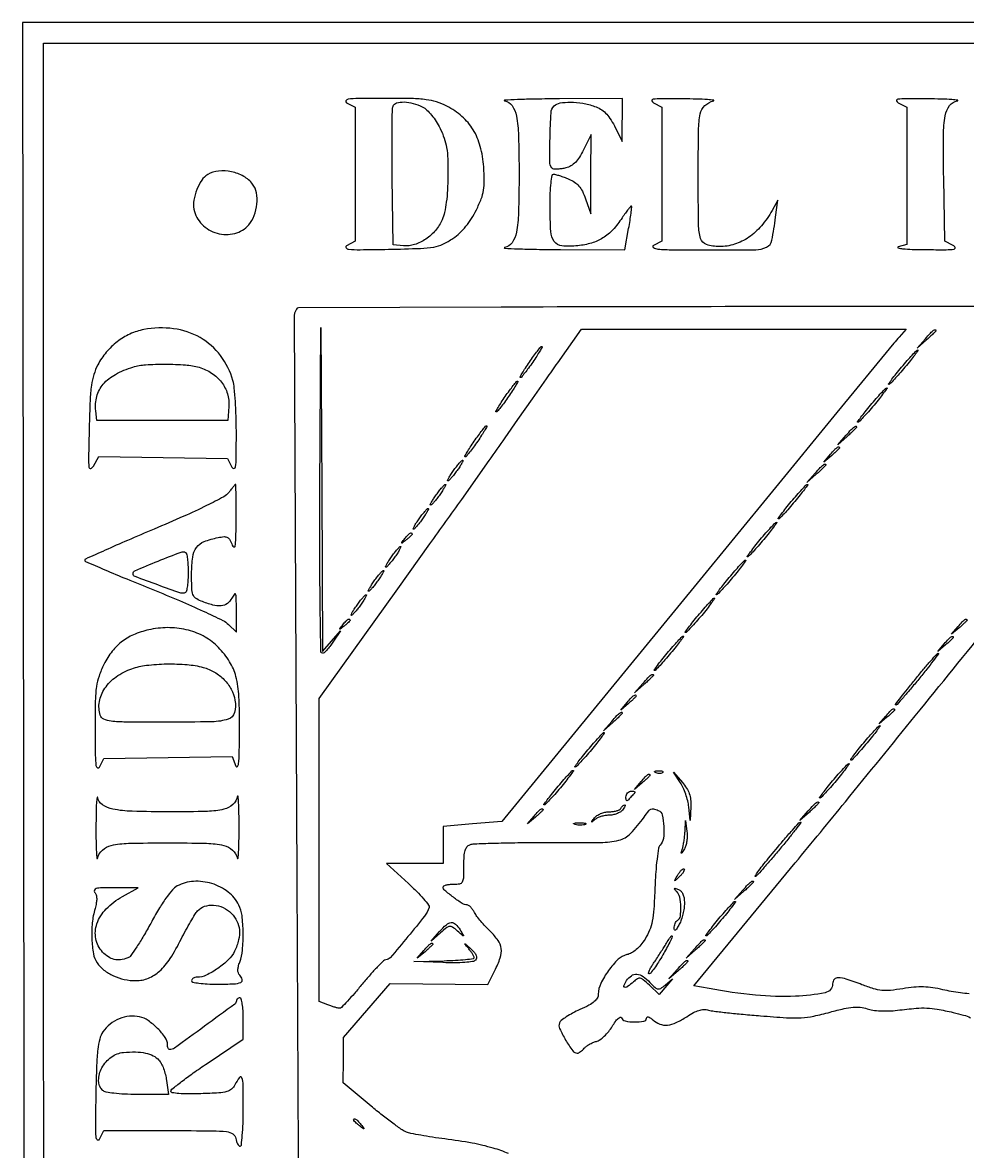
# Model space of a CAD drawing. Extents: x 0 to 312, y -4 to 107.
# Drawn here: x 89.61 to 99.13, y 26.82 to 38.19 of the extents above; entities that cross this region are included whole.
import ezdxf

# ---------------------------------------------------------------- set-up
doc = ezdxf.new("R2010")
doc.units = 0
doc.layers.add('BG_SILKSCREEN_TOP', color=85, linetype='CONTINUOUS')

msp = doc.modelspace()

# ---------------------------------------------------------------- linework, layer by layer
at = {"layer": 'BG_SILKSCREEN_TOP'}
for points in [[(107.614, 18.937, 0.04506), (108.307, 20.053, 0.046039), (108.776, 21.253, 0.044824), (109.024, 22.53, 0.023972), (109.042, 22.858), (109.052, 24.698, 0.000842), (109.059, 27.114), (109.061, 30.542), (109.061, 38.194), (89.615, 38.194), (89.625, 30.252)], [(91.08, 19.309, -0.094092), (90.013, 21.602, -0.038102), (89.897, 22.27, -0.018498), (89.847, 23.135, -0.005131), (89.828, 24.744), (89.825, 30.321), (89.825, 37.986), (108.853, 37.986), (108.852, 30.425)], [(92.88, 37.386), (92.967, 37.342), (92.967, 35.992), (92.88, 35.946, 0.435248), (92.875, 35.926, 0.23745), (92.899, 35.911, 0.023789), (93.015, 35.906, 0.002225), (93.3, 35.91, 0.003338), (93.624, 35.919, 0.033632), (93.758, 35.932, 0.070286), (93.85, 35.961, 0.039753), (93.951, 36.02, 0.037145), (94.019, 36.075, 0.032204), (94.082, 36.142, 0.030749), (94.138, 36.22, 0.02726), (94.187, 36.308, 0.020179), (94.236, 36.419, 0.051143), (94.26, 36.505, 0.046258), (94.267, 36.598, 0.014112), (94.261, 36.74, 0.04778), (94.226, 36.947, 0.071247), (94.154, 37.115, 0.075932), (94.042, 37.248, 0.063204), (93.888, 37.352, 0.039688), (93.785, 37.395, 0.046525), (93.681, 37.417, 0.026509), (93.537, 37.428, 0.004678), (93.264, 37.43, 0.00243), (93, 37.428, 0.026151), (92.894, 37.422, 0.273733), (92.873, 37.406, 0.390472), (92.88, 37.386)], [(94.471, 37.406, -0.198123), (94.546, 37.357, -0.101576), (94.59, 37.252, -0.042074), (94.611, 37.056, -0.006606), (94.617, 36.667, -0.006606), (94.611, 36.278, -0.042074), (94.59, 36.081, -0.101576), (94.546, 35.976, -0.198123), (94.471, 35.927, 0.885215), (94.471, 35.921, 0.00473), (94.604, 35.915, 0.004712), (94.794, 35.91, 0.002308), (95.036, 35.907), (95.681, 35.903), (95.721, 36.118, 0.005328), (95.735, 36.201, 0.008369), (95.746, 36.273, 0.003334), (95.753, 36.334, 0.229178), (95.75, 36.343, 0.433703), (95.743, 36.343, 0.009595), (95.718, 36.313, 0.015557), (95.688, 36.275, 0.009107), (95.655, 36.227, -0.04103), (95.562, 36.107, -0.065579), (95.462, 36.025, -0.068226), (95.348, 35.973, -0.048606), (95.21, 35.946, -0.04426), (95.049, 35.944, -0.221686), (94.972, 35.988, -0.14018), (94.937, 36.089, -0.014985), (94.929, 36.341, -0.008417), (94.931, 36.477, -0.018991), (94.939, 36.579, -0.016285), (94.949, 36.654, -0.363906), (94.965, 36.667, -0.066714), (94.985, 36.664, -0.010686), (95.024, 36.652, -0.011655), (95.07, 36.637, -0.009988), (95.117, 36.618, -0.04771), (95.176, 36.586, -0.070036), (95.22, 36.547, -0.062008), (95.255, 36.494, -0.029295), (95.287, 36.418), (95.34, 36.267), (95.341, 36.667), (95.343, 37.066), (95.266, 36.911, -0.025596), (95.225, 36.837, -0.053751), (95.184, 36.786, -0.066963), (95.14, 36.751, -0.068655), (95.088, 36.73, -0.021624), (95.047, 36.722, -0.02581), (95.008, 36.717, -0.025937), (94.975, 36.717, -0.128724), (94.958, 36.722, -0.256654), (94.928, 36.775, -0.008077), (94.929, 37.031, -0.009556), (94.939, 37.284, -0.183819), (94.971, 37.354, -0.157535), (95.03, 37.384, -0.042393), (95.135, 37.392, -0.04033), (95.259, 37.381, -0.041174), (95.378, 37.35, -0.051931), (95.438, 37.322, -0.060195), (95.488, 37.283, -0.052058), (95.533, 37.229, -0.027186), (95.577, 37.153), (95.656, 36.996), (95.658, 37.43), (95.024, 37.426, 0.002352), (94.787, 37.423, 0.004817), (94.6, 37.418, 0.004948), (94.471, 37.412, 0.884507), (94.471, 37.406)], [(95.971, 37.386), (96.057, 37.342), (96.057, 35.992), (95.971, 35.948, 0.587207), (95.97, 35.927, 0.117477), (96.016, 35.912, 0.018206), (96.167, 35.905, 0.001998), (96.514, 35.903, 0.003011), (97.001, 35.906, 0.109165), (97.11, 35.931, 0.234704), (97.164, 36.001, 0.02003), (97.202, 36.233), (97.224, 36.406), (97.166, 36.302, -0.049381), (97.058, 36.146, -0.06649), (96.931, 36.031, -0.072891), (96.788, 35.961, -0.077696), (96.634, 35.937, -0.078377), (96.505, 35.958, -0.246808), (96.446, 36.018, -0.069576), (96.425, 36.157, -0.003046), (96.422, 36.649, -0.003403), (96.425, 37.11, -0.047544), (96.443, 37.275, -0.155371), (96.489, 37.357, -0.128085), (96.578, 37.405, 0.828184), (96.578, 37.412, 0.01701), (96.515, 37.418, 0.009809), (96.408, 37.423, 0.004333), (96.266, 37.426, 0.002731), (96.049, 37.427, 0.033593), (95.967, 37.421, 0.424434), (95.956, 37.406, 0.23721), (95.971, 37.386)], [(98.436, 37.386), (98.523, 37.342), (98.523, 35.958), (98.436, 35.934, 0.757035), (98.436, 35.924, 0.045305), (98.481, 35.916, 0.01605), (98.579, 35.909, 0.006235), (98.714, 35.907, 0.002793), (98.921, 35.906, 0.035821), (98.999, 35.912, 0.456317), (99.009, 35.927, 0.20658), (98.992, 35.948), (98.905, 35.991), (98.895, 36.625, -0.005118), (98.893, 37.06, -0.042865), (98.911, 37.256, -0.119044), (98.955, 37.357, -0.184491), (99.035, 37.406, 0.846997), (99.035, 37.412, 0.019258), (98.978, 37.418, 0.009198), (98.873, 37.423, 0.003888), (98.731, 37.425, 0.002731), (98.515, 37.426, 0.03347), (98.432, 37.421, 0.42396), (98.421, 37.406, 0.238247), (98.436, 37.386)], [(93.642, 37.345, -0.06805), (93.688, 37.313, -0.032627), (93.736, 37.261, -0.030391), (93.783, 37.197, -0.02926), (93.822, 37.128, -0.030116), (93.863, 37.028, -0.042599), (93.887, 36.934, -0.032392), (93.898, 36.82, -0.010123), (93.9, 36.649, -0.011969), (93.896, 36.506, -0.018498), (93.884, 36.384, -0.021558), (93.867, 36.282, -0.046818), (93.843, 36.207, -0.077394), (93.776, 36.101, -0.066687), (93.677, 36.013, -0.069458), (93.564, 35.958, -0.101691), (93.453, 35.945), (93.349, 35.955), (93.34, 36.631, -0.002439), (93.337, 36.893, -0.003691), (93.338, 37.121, -0.00144), (93.341, 37.317, -0.087752), (93.347, 37.351, -0.235837), (93.383, 37.384, -0.075313), (93.458, 37.394, -0.061022), (93.551, 37.38, -0.052732), (93.642, 37.345)], [(91.48, 36.662, 0.113847), (91.42, 36.606, 0.053738), (91.37, 36.511, 0.052933), (91.341, 36.406, 0.088588), (91.342, 36.313, 0.148256), (91.421, 36.162, 0.130126), (91.575, 36.071, 0.131923), (91.752, 36.069, 0.15404), (91.894, 36.157, 0.089089), (91.949, 36.25, 0.065254), (91.976, 36.366, 0.067673), (91.971, 36.48, 0.120274), (91.933, 36.565, 0.1001), (91.843, 36.644, 0.076946), (91.72, 36.691, 0.077784), (91.59, 36.698, 0.106852), (91.48, 36.662)], [(99.37, 35.333), (96.693, 35.332, 0.000607), (94.436, 35.327), (92.394, 35.319, 0.258985), (92.374, 35.308)], [(92.374, 35.308, 0.140479), (92.35, 35.222), (92.377, 29.562), (92.404, 24.027, 0.033977), (92.43, 23.676, 0.031828), (92.553, 23.081, 0.029212), (92.753, 22.489, 0.028933), (93.024, 21.919, 0.029701), (93.356, 21.389, 0.027077), (93.627, 21.05, 0.012231), (94.016, 20.634, 0.012214), (94.423, 20.239, 0.027876), (94.754, 19.966, 0.033719), (95.557, 19.456, 0.032204)], [(90.837, 35.101, 0.059879), (90.697, 35.056, 0.055935), (90.568, 34.979, 0.055016), (90.458, 34.873, 0.054193), (90.373, 34.746, 0.044994), (90.333, 34.648, 0.04092), (90.309, 34.54, 0.023697), (90.295, 34.387, 0.004795), (90.286, 34.114, 0.001684), (90.28, 33.81, 0.031732), (90.284, 33.715, 0.47568), (90.302, 33.703, 0.18714), (90.329, 33.725), (90.383, 33.821), (91.032, 33.811), (91.68, 33.802), (91.724, 33.715, 0.295212), (91.745, 33.703, 0.362785), (91.761, 33.718, 0.030509), (91.767, 33.809, 0.002609), (91.769, 34.045, 0.00761), (91.766, 34.214, 0.0085), (91.759, 34.376, 0.007937), (91.748, 34.514, 0.04391), (91.734, 34.587, 0.094242), (91.61, 34.839, 0.101409), (91.404, 35.02, 0.0975), (91.137, 35.11, 0.080585), (90.837, 35.101)], [(98.447, 35.026, 0.010835), (98.394, 34.963), (97.82, 34.265), (97.17, 33.473), (96.411, 32.547), (94.445, 30.145), (94.149, 30.121), (93.853, 30.096), (93.853, 29.722), (93.566, 29.722), (93.28, 29.721), (93.502, 29.52, -0.012707), (93.586, 29.441, -0.019188), (93.655, 29.366, -0.014465), (93.706, 29.303, -0.248239), (93.71, 29.278, -0.086288), (93.665, 29.193, -0.006296), (93.498, 28.986, -0.003495), (93.319, 28.773, -0.208041), (93.275, 28.752, 0.182258), (93.252, 28.742, 0.00816), (93.189, 28.679, 0.01282), (93.116, 28.6, 0.008731), (93.037, 28.507, -0.006567), (92.958, 28.414, -0.010027), (92.888, 28.335, -0.005), (92.827, 28.271, -0.202376), (92.809, 28.264, -0.059901), (92.793, 28.266, -0.010267), (92.763, 28.274, -0.011061), (92.728, 28.285, -0.009674), (92.692, 28.298), (92.603, 28.332), (92.603, 31.383), (93.394, 32.488), (93.719, 32.942, 0.000445), (94.039, 33.391), (94.315, 33.781, 0.001907), (94.477, 34.01), (94.605, 34.195), (94.752, 34.404), (94.894, 34.606, -0.000524), (95.006, 34.766), (95.245, 35.104), (98.517, 35.104), (98.447, 35.026)], [(92.727, 31.962), (92.817, 32.066), (92.742, 31.953, -0.018538), (92.711, 31.91, -0.025064), (92.68, 31.873, -0.023684), (92.652, 31.846, -0.181222), (92.635, 31.84, -0.409294), (92.62, 31.854, -0.000545), (92.614, 32.287, -0.003382), (92.61, 32.805, -0.001549), (92.611, 33.481), (92.619, 35.121), (92.629, 33.489), (92.638, 31.858), (92.727, 31.962)], [(98.818, 35.093, -0.194104), (98.815, 35.086, -0.004634), (98.79, 35.06, -0.009491), (98.759, 35.03, -0.006222), (98.722, 34.997), (98.627, 34.913), (98.711, 35.009, -0.007047), (98.763, 35.066, -0.038158), (98.794, 35.094, -0.157803), (98.81, 35.1, -0.426412), (98.818, 35.093)], [(94.755, 34.774, -0.007047), (94.713, 34.714, -0.010848), (94.674, 34.664, -0.005493), (94.641, 34.623, -0.222203), (94.631, 34.618, -0.566839), (94.627, 34.623, -0.007841), (94.65, 34.664, -0.012759), (94.681, 34.714, -0.007086), (94.721, 34.774, -0.007047), (94.763, 34.834, -0.010848), (94.802, 34.885, -0.005493), (94.835, 34.926, -0.222203), (94.846, 34.93, -0.566839), (94.849, 34.925, -0.007841), (94.826, 34.885, -0.012759), (94.795, 34.834, -0.007086), (94.755, 34.774)], [(98.505, 34.722, -0.005493), (98.448, 34.656, -0.0085), (98.398, 34.6, -0.003674), (98.353, 34.553, -0.203511), (98.343, 34.549, -0.608159), (98.34, 34.554, -0.005127), (98.373, 34.6, -0.009918), (98.416, 34.656, -0.00552), (98.471, 34.722, -0.005493), (98.528, 34.789, -0.0085), (98.578, 34.845, -0.003674), (98.623, 34.891, -0.203511), (98.633, 34.896, -0.608159), (98.636, 34.891, -0.005127), (98.603, 34.845, -0.009918), (98.56, 34.789, -0.00552), (98.505, 34.722)], [(91.394, 34.721, -0.077894), (91.52, 34.663, -0.08515), (91.619, 34.571, -0.088416), (91.679, 34.455, -0.092618), (91.693, 34.327), (91.682, 34.184), (90.363, 34.184), (90.352, 34.283, -0.095884), (90.363, 34.428, -0.109646), (90.428, 34.551, -0.092204), (90.55, 34.65, -0.050645), (90.727, 34.724, -0.058741), (90.854, 34.747, -0.01646), (91.054, 34.753, -0.016879), (91.257, 34.745, -0.049586), (91.394, 34.721)], [(94.512, 34.427, -0.007047), (94.47, 34.367, -0.010848), (94.431, 34.317, -0.005493), (94.398, 34.276, -0.222203), (94.387, 34.271, -0.566839), (94.384, 34.276, -0.007841), (94.407, 34.317, -0.012759), (94.438, 34.367, -0.007086), (94.478, 34.427, -0.007047), (94.52, 34.487, -0.010848), (94.559, 34.537, -0.005493), (94.592, 34.578, -0.222203), (94.602, 34.583, -0.566839), (94.606, 34.578, -0.007841), (94.583, 34.537, -0.012759), (94.552, 34.487, -0.007086), (94.512, 34.427)], [(98.193, 34.34, -0.005493), (98.136, 34.274, -0.0085), (98.085, 34.218, -0.003674), (98.041, 34.171, -0.203511), (98.03, 34.167, -0.608159), (98.028, 34.172, -0.005127), (98.061, 34.218, -0.009918), (98.104, 34.274, -0.00552), (98.158, 34.34, -0.005493), (98.215, 34.407, -0.0085), (98.266, 34.463, -0.003674), (98.31, 34.509, -0.203511), (98.321, 34.514, -0.608159), (98.324, 34.509, -0.005127), (98.29, 34.463, -0.009918), (98.247, 34.407, -0.00552), (98.193, 34.34)], [(94.2, 33.976, -0.007047), (94.157, 33.916, -0.010848), (94.119, 33.865, -0.005493), (94.085, 33.824, -0.222203), (94.075, 33.819, -0.566839), (94.072, 33.825, -0.007841), (94.094, 33.865, -0.012759), (94.125, 33.916, -0.007086), (94.165, 33.976, -0.007047), (94.208, 34.035, -0.010848), (94.246, 34.086, -0.005493), (94.28, 34.127, -0.222203), (94.29, 34.132, -0.566839), (94.293, 34.126, -0.007841), (94.271, 34.086, -0.012759), (94.24, 34.036, -0.007086), (94.2, 33.976)], [(98.019, 34.121, -0.194104), (98.016, 34.114, -0.004634), (97.991, 34.088, -0.009491), (97.96, 34.058, -0.006222), (97.924, 34.025), (97.828, 33.941), (97.912, 34.036, -0.007047), (97.964, 34.094, -0.038158), (97.995, 34.122, -0.157803), (98.011, 34.128, -0.426412), (98.019, 34.121)], [(97.846, 33.912, -0.191117), (97.843, 33.904, -0.007509), (97.823, 33.884, -0.012379), (97.797, 33.86, -0.008334), (97.768, 33.833), (97.689, 33.767), (97.756, 33.845, -0.010403), (97.797, 33.892, -0.048383), (97.824, 33.916, -0.197339), (97.838, 33.92, -0.372046), (97.846, 33.912)], [(93.992, 33.68, -0.010315), (93.962, 33.641, -0.015225), (93.934, 33.607, -0.010394), (93.91, 33.581, -0.204866), (93.9, 33.576, -0.545563), (93.897, 33.581, -0.018097), (93.909, 33.607, -0.019467), (93.93, 33.64, -0.010403), (93.957, 33.68, -0.010315), (93.986, 33.72, -0.015225), (94.014, 33.754, -0.010394), (94.038, 33.78, -0.204866), (94.048, 33.785, -0.545563), (94.052, 33.78, -0.018097), (94.039, 33.754, -0.019467), (94.019, 33.72, -0.010403), (93.992, 33.68)], [(97.707, 33.739, -0.194104), (97.704, 33.732, -0.004634), (97.679, 33.706, -0.009491), (97.648, 33.676, -0.006222), (97.611, 33.643), (97.516, 33.559), (97.6, 33.654, -0.007047), (97.652, 33.712, -0.038158), (97.683, 33.74, -0.157803), (97.699, 33.746, -0.426412), (97.707, 33.739)], [(91.695, 33.462, -0.111686), (91.642, 33.417, -0.008081), (91.469, 33.328, -0.009783), (91.238, 33.22, -0.004756), (90.94, 33.091, 0.002317), (90.672, 32.977, 0.0038), (90.447, 32.878, 0.000633), (90.249, 32.789, 0.294444), (90.242, 32.777, 0.29874), (90.249, 32.766, 0.000668), (90.443, 32.682, 0.003927), (90.664, 32.589, 0.002391), (90.927, 32.482, -0.005358), (91.196, 32.371, -0.007344), (91.435, 32.265, -0.004992), (91.632, 32.171, -0.082259), (91.691, 32.129), (91.769, 32.052), (91.769, 32.267, 0.003076), (91.768, 32.401, 0.081582), (91.761, 32.436, 0.605818), (91.749, 32.437, 0.036022), (91.723, 32.396, -0.113719), (91.678, 32.342, -0.136383), (91.616, 32.319, -0.090475), (91.532, 32.326, -0.030164), (91.413, 32.366, -0.061303), (91.358, 32.396, -0.153486), (91.331, 32.432, -0.075502), (91.32, 32.494, -0.007719), (91.318, 32.642, -0.032007), (91.329, 32.81, -0.126759), (91.367, 32.906, -0.142107), (91.444, 32.965, -0.044133), (91.585, 33.006, -0.030382), (91.646, 33.015, -0.144276), (91.68, 33.007, -0.149054), (91.704, 32.983, -0.033138), (91.728, 32.929, 0.207768), (91.744, 32.912, 0.490203), (91.757, 32.919, 0.032413), (91.764, 32.997, 0.003137), (91.767, 33.186, 0.002282), (91.767, 33.322, 0.003827), (91.766, 33.437, 0.000593), (91.764, 33.537, 0.445589), (91.761, 33.54, 0.184058), (91.755, 33.538, 0.004647), (91.738, 33.517, 0.009347), (91.717, 33.492, 0.006165), (91.695, 33.462)], [(93.818, 33.437, -0.010315), (93.788, 33.397, -0.015225), (93.76, 33.364, -0.010394), (93.736, 33.337, -0.204866), (93.726, 33.333, -0.545563), (93.723, 33.338, -0.018097), (93.736, 33.364, -0.019467), (93.756, 33.397, -0.010403), (93.783, 33.437, -0.010315), (93.813, 33.477, -0.015225), (93.841, 33.511, -0.010394), (93.865, 33.537, -0.204866), (93.875, 33.542, -0.545563), (93.878, 33.537, -0.018097), (93.865, 33.511, -0.019467), (93.845, 33.477, -0.010403), (93.818, 33.437)], [(97.394, 33.368, -0.005493), (97.337, 33.301, -0.0085), (97.287, 33.245, -0.003674), (97.242, 33.199, -0.203511), (97.232, 33.194, -0.608159), (97.229, 33.199, -0.005127), (97.262, 33.245, -0.009918), (97.305, 33.301, -0.00552), (97.36, 33.368, -0.005493), (97.417, 33.434, -0.0085), (97.467, 33.491, -0.003674), (97.511, 33.537, -0.203511), (97.522, 33.542, -0.608159), (97.525, 33.536, -0.005127), (97.492, 33.491, -0.009918), (97.449, 33.435, -0.00552), (97.394, 33.368)], [(93.644, 33.194, -0.010315), (93.615, 33.154, -0.015225), (93.587, 33.121, -0.010394), (93.563, 33.094, -0.204866), (93.553, 33.09, -0.545563), (93.55, 33.095, -0.018097), (93.562, 33.121, -0.019467), (93.582, 33.154, -0.010403), (93.61, 33.194, -0.010315), (93.639, 33.234, -0.015225), (93.667, 33.268, -0.010394), (93.691, 33.294, -0.204866), (93.701, 33.299, -0.545563), (93.704, 33.293, -0.018097), (93.692, 33.268, -0.019467), (93.672, 33.234, -0.010403), (93.644, 33.194)], [(97.082, 32.986, -0.005493), (97.025, 32.919, -0.0085), (96.974, 32.863, -0.003674), (96.93, 32.817, -0.203511), (96.919, 32.812, -0.608159), (96.916, 32.818, -0.005127), (96.95, 32.863, -0.009918), (96.993, 32.919, -0.00552), (97.047, 32.986, -0.005493), (97.104, 33.053, -0.0085), (97.155, 33.109, -0.003674), (97.199, 33.155, -0.203511), (97.21, 33.16, -0.608159), (97.212, 33.154, -0.005127), (97.179, 33.109, -0.009918), (97.136, 33.053, -0.00552), (97.082, 32.986)], [(93.54, 33.042, -0.184603), (93.537, 33.035, -0.013802), (93.522, 33.019, -0.017647), (93.503, 33.001, -0.012436), (93.479, 32.982, -0.001575), (93.44, 32.951, -0.377589), (93.436, 32.951, -0.377589), (93.436, 32.955, -0.001575), (93.466, 32.995, -0.017686), (93.497, 33.031, -0.065618), (93.52, 33.051, -0.241986), (93.533, 33.052, -0.307697), (93.54, 33.042)], [(93.367, 32.812, -0.010315), (93.337, 32.772, -0.015225), (93.309, 32.739, -0.010394), (93.285, 32.712, -0.204866), (93.275, 32.708, -0.545563), (93.272, 32.713, -0.018097), (93.284, 32.739, -0.019467), (93.305, 32.772, -0.010403), (93.332, 32.812, -0.010315), (93.361, 32.852, -0.015225), (93.389, 32.886, -0.010394), (93.413, 32.912, -0.204866), (93.423, 32.917, -0.545563), (93.427, 32.912, -0.018097), (93.414, 32.886, -0.019467), (93.394, 32.852, -0.010403), (93.367, 32.812)], [(91.283, 32.656, -0.014199), (91.281, 32.583, -0.02038), (91.275, 32.519, -0.016796), (91.266, 32.468, -0.205771), (91.255, 32.452, -0.224869), (91.208, 32.447, -0.004494), (90.979, 32.528, -0.003853), (90.749, 32.613, -0.30553), (90.728, 32.643, -0.307588), (90.747, 32.672, -0.003229), (90.98, 32.769, -0.003814), (91.213, 32.86, -0.222372), (91.257, 32.857, -0.222748), (91.267, 32.843, -0.014849), (91.276, 32.792, -0.019153), (91.281, 32.729, -0.013012), (91.283, 32.656)], [(96.769, 32.604, -0.005493), (96.712, 32.538, -0.0085), (96.662, 32.481, -0.003674), (96.617, 32.435, -0.203511), (96.607, 32.43, -0.608159), (96.604, 32.436, -0.005127), (96.637, 32.481, -0.009918), (96.68, 32.537, -0.00552), (96.735, 32.604, -0.005493), (96.792, 32.671, -0.0085), (96.842, 32.727, -0.003674), (96.886, 32.773, -0.203511), (96.897, 32.778, -0.608159), (96.9, 32.773, -0.005127), (96.867, 32.727, -0.009918), (96.824, 32.671, -0.00552), (96.769, 32.604)], [(93.193, 32.569, -0.010315), (93.163, 32.529, -0.015225), (93.135, 32.496, -0.010394), (93.111, 32.469, -0.204866), (93.101, 32.465, -0.545563), (93.098, 32.47, -0.018097), (93.111, 32.496, -0.019467), (93.131, 32.529, -0.010403), (93.158, 32.569, -0.010315), (93.188, 32.609, -0.015225), (93.216, 32.643, -0.010394), (93.24, 32.669, -0.204866), (93.25, 32.674, -0.545563), (93.253, 32.668, -0.018097), (93.24, 32.643, -0.019467), (93.22, 32.609, -0.010403), (93.193, 32.569)], [(93.019, 32.326, -0.010315), (92.99, 32.286, -0.015225), (92.962, 32.253, -0.010394), (92.938, 32.226, -0.204866), (92.928, 32.222, -0.545563), (92.925, 32.227, -0.018097), (92.937, 32.253, -0.019467), (92.957, 32.286, -0.010403), (92.985, 32.326, -0.010315), (93.014, 32.366, -0.015225), (93.042, 32.4, -0.010394), (93.066, 32.426, -0.204866), (93.076, 32.43, -0.545563), (93.079, 32.425, -0.018097), (93.067, 32.4, -0.019467), (93.047, 32.366, -0.010403), (93.019, 32.326)], [(96.457, 32.222, -0.005493), (96.4, 32.156, -0.0085), (96.349, 32.1, -0.003674), (96.305, 32.053, -0.203511), (96.294, 32.049, -0.608159), (96.291, 32.054, -0.005127), (96.325, 32.1, -0.009918), (96.368, 32.156, -0.00552), (96.422, 32.222, -0.005493), (96.479, 32.289, -0.0085), (96.53, 32.345, -0.003674), (96.574, 32.391, -0.203511), (96.585, 32.396, -0.608159), (96.587, 32.391, -0.005127), (96.554, 32.345, -0.009918), (96.511, 32.289, -0.00552), (96.457, 32.222)], [(99.151, 28.409, -0.010821), (99.063, 28.419, -0.010682), (98.971, 28.433, -0.014182), (98.887, 28.451, 0.021737), (98.784, 28.471, 0.030596), (98.691, 28.479, 0.029382), (98.595, 28.475, 0.017979), (98.483, 28.461, -0.016277), (98.358, 28.444, -0.049166), (98.272, 28.444, -0.049949), (98.188, 28.461, -0.017206), (98.072, 28.501, 0.010302), (97.914, 28.557, 0.072238), (97.833, 28.572, 0.221525), (97.793, 28.555, 0.185741), (97.776, 28.511, -0.359657), (97.7, 28.42, -0.037485), (97.402, 28.385, -0.033868), (96.998, 28.396, -0.021506), (96.531, 28.462), (96.379, 28.489), (97.399, 29.728, 0.001165), (97.905, 30.345, 0.000441), (98.609, 31.21, 0.000436), (99.372, 32.151, 0.000532)], [(92.915, 32.174, -0.184603), (92.912, 32.167, -0.013802), (92.897, 32.151, -0.017647), (92.878, 32.133, -0.012436), (92.854, 32.114, -0.001575), (92.815, 32.083, -0.377589), (92.811, 32.083, -0.377589), (92.811, 32.087, -0.001575), (92.841, 32.127, -0.017686), (92.872, 32.163, -0.065618), (92.895, 32.183, -0.241986), (92.908, 32.184, -0.307697), (92.915, 32.174)], [(99.13, 32.175, -0.191117), (99.128, 32.168, -0.007509), (99.107, 32.148, -0.012379), (99.082, 32.124, -0.008334), (99.052, 32.097), (98.974, 32.031), (99.04, 32.109, -0.010403), (99.082, 32.156, -0.048383), (99.109, 32.18, -0.197339), (99.123, 32.184, -0.372046), (99.13, 32.175)], [(90.908, 32.081, 0.046289), (90.75, 32.034, 0.06518), (90.623, 31.963, 0.066416), (90.519, 31.862, 0.050382), (90.435, 31.728, 0.030762), (90.385, 31.61, 0.050929), (90.359, 31.504, 0.029675), (90.348, 31.362, 0.004542), (90.346, 31.078, 0.00243), (90.348, 30.814, 0.02609), (90.354, 30.708, 0.272317), (90.37, 30.687, 0.392152), (90.391, 30.694), (90.434, 30.781), (91.081, 30.791), (91.728, 30.8), (91.763, 30.704, 0.538568), (91.779, 30.7, 0.179942), (91.792, 30.726, 0.021305), (91.798, 30.838, 0.003059), (91.801, 31.069, 0.01265), (91.795, 31.405, 0.051721), (91.765, 31.606, 0.076612), (91.701, 31.755, 0.053012), (91.588, 31.9, 0.072927), (91.453, 32.004, 0.062731), (91.286, 32.072, 0.059669), (91.1, 32.098, 0.054565), (90.908, 32.081)], [(96.144, 31.84, -0.005493), (96.087, 31.774, -0.0085), (96.037, 31.718, -0.003674), (95.992, 31.671, -0.203511), (95.982, 31.667, -0.608159), (95.979, 31.672, -0.005127), (96.012, 31.718, -0.009918), (96.055, 31.774, -0.00552), (96.11, 31.84, -0.005493), (96.167, 31.907, -0.0085), (96.217, 31.963, -0.003674), (96.261, 32.009, -0.203511), (96.272, 32.014, -0.608159), (96.275, 32.009, -0.005127), (96.242, 31.963, -0.009918), (96.199, 31.907, -0.00552), (96.144, 31.84)], [(98.992, 32.002, -0.191117), (98.989, 31.995, -0.007509), (98.969, 31.974, -0.012379), (98.943, 31.95, -0.008334), (98.913, 31.924), (98.835, 31.858), (98.901, 31.936, -0.010403), (98.943, 31.983, -0.048383), (98.97, 32.007, -0.197339), (98.984, 32.01, -0.372046), (98.992, 32.002)], [(91.435, 31.698, -0.065136), (91.55, 31.65, -0.068072), (91.646, 31.574, -0.070015), (91.717, 31.477, -0.075866), (91.755, 31.367, -0.112725), (91.75, 31.242, -0.255636), (91.687, 31.177, -0.071883), (91.526, 31.15, -0.004769), (91.056, 31.146, -0.001881), (90.655, 31.147, -0.024706), (90.507, 31.156, -0.080708), (90.433, 31.176, -0.211841), (90.398, 31.216, -0.1227), (90.389, 31.353, -0.104024), (90.444, 31.487, -0.090233), (90.557, 31.603, -0.068283), (90.716, 31.685, -0.057611), (90.862, 31.719, -0.023593), (91.067, 31.733, -0.023728), (91.274, 31.726, -0.048515), (91.435, 31.698)], [(98.644, 31.58, -0.003739), (98.561, 31.48, -0.005934), (98.489, 31.396, -0.001806), (98.425, 31.324, -0.213081), (98.414, 31.319, -0.615048), (98.411, 31.325, -0.002238), (98.464, 31.396, -0.006576), (98.529, 31.48, -0.003752), (98.61, 31.58, -0.003739), (98.692, 31.68, -0.005934), (98.765, 31.764, -0.001806), (98.829, 31.835, -0.213081), (98.84, 31.84, -0.615048), (98.842, 31.835, -0.002238), (98.789, 31.764, -0.006576), (98.725, 31.68, -0.003752), (98.644, 31.58)], [(95.971, 31.621, -0.194104), (95.968, 31.614, -0.004634), (95.943, 31.588, -0.009491), (95.912, 31.558, -0.006222), (95.875, 31.525), (95.78, 31.441), (95.864, 31.536, -0.007047), (95.916, 31.594, -0.038158), (95.947, 31.622, -0.157803), (95.963, 31.628, -0.426412), (95.971, 31.621)], [(95.797, 31.412, -0.191117), (95.794, 31.404, -0.007509), (95.774, 31.384, -0.012379), (95.749, 31.36, -0.008334), (95.719, 31.333), (95.641, 31.267), (95.707, 31.345, -0.010403), (95.748, 31.392, -0.048383), (95.775, 31.416, -0.197339), (95.79, 31.42, -0.372046), (95.797, 31.412)], [(98.401, 31.273, -0.191117), (98.398, 31.265, -0.007509), (98.378, 31.245, -0.012379), (98.353, 31.221, -0.008334), (98.323, 31.195), (98.245, 31.128), (98.311, 31.206, -0.010403), (98.353, 31.253, -0.048383), (98.379, 31.278, -0.197339), (98.394, 31.281, -0.372046), (98.401, 31.273)], [(95.658, 31.239, -0.194104), (95.655, 31.232, -0.004634), (95.63, 31.206, -0.009491), (95.599, 31.176, -0.006222), (95.563, 31.143), (95.467, 31.059), (95.551, 31.154, -0.007047), (95.603, 31.212, -0.038158), (95.634, 31.24, -0.157803), (95.65, 31.246, -0.426412), (95.658, 31.239)], [(98.123, 30.937, -0.005493), (98.066, 30.871, -0.0085), (98.016, 30.815, -0.003674), (97.972, 30.768, -0.203511), (97.961, 30.764, -0.608159), (97.958, 30.769, -0.005127), (97.991, 30.815, -0.009918), (98.034, 30.871, -0.00552), (98.089, 30.937, -0.005493), (98.146, 31.004, -0.0085), (98.196, 31.06, -0.003674), (98.241, 31.106, -0.203511), (98.251, 31.111, -0.608159), (98.254, 31.106, -0.005127), (98.221, 31.06, -0.009918), (98.178, 31.004, -0.00552), (98.123, 30.937)], [(95.346, 30.868, -0.005493), (95.289, 30.801, -0.0085), (95.238, 30.745, -0.003674), (95.194, 30.699, -0.203511), (95.183, 30.694, -0.608159), (95.18, 30.699, -0.005127), (95.213, 30.745, -0.009918), (95.256, 30.801, -0.00552), (95.311, 30.868, -0.005493), (95.368, 30.934, -0.0085), (95.419, 30.991, -0.003674), (95.463, 31.037, -0.203511), (95.474, 31.042, -0.608159), (95.476, 31.036, -0.005127), (95.443, 30.991, -0.009918), (95.4, 30.935, -0.00552), (95.346, 30.868)], [(97.811, 30.555, -0.005493), (97.754, 30.489, -0.0085), (97.703, 30.433, -0.003674), (97.659, 30.386, -0.203511), (97.648, 30.382, -0.608159), (97.646, 30.387, -0.005127), (97.679, 30.433, -0.009918), (97.722, 30.489, -0.00552), (97.776, 30.555, -0.005493), (97.833, 30.622, -0.0085), (97.884, 30.678, -0.003674), (97.928, 30.724, -0.203511), (97.939, 30.729, -0.608159), (97.942, 30.724, -0.005127), (97.909, 30.678, -0.009918), (97.865, 30.622, -0.00552), (97.811, 30.555)], [(95.033, 30.486, -0.005493), (94.976, 30.419, -0.0085), (94.925, 30.363, -0.003674), (94.881, 30.317, -0.203511), (94.87, 30.312, -0.608159), (94.868, 30.318, -0.005127), (94.901, 30.363, -0.009918), (94.944, 30.419, -0.00552), (94.998, 30.486, -0.005493), (95.055, 30.553, -0.0085), (95.106, 30.609, -0.003674), (95.15, 30.655, -0.203511), (95.161, 30.66, -0.608159), (95.164, 30.654, -0.005127), (95.131, 30.609, -0.009918), (95.088, 30.553, -0.00552), (95.033, 30.486)], [(95.936, 30.613, -0.191117), (95.933, 30.606, -0.007509), (95.913, 30.585, -0.012379), (95.888, 30.561, -0.008334), (95.858, 30.535), (95.78, 30.469), (95.846, 30.547, -0.010403), (95.887, 30.594, -0.048383), (95.914, 30.618, -0.197339), (95.929, 30.621, -0.372046), (95.936, 30.613)], [(96.065, 30.639, -0.126454), (96.054, 30.632, -0.060344), (96.037, 30.629, -0.054149), (96.018, 30.63, -0.051402), (95.999, 30.636, -0.054075), (95.984, 30.644, -0.470618), (95.984, 30.65, -0.168742), (95.994, 30.655, -0.018895), (96.02, 30.657, -0.028487), (96.044, 30.656, -0.077126), (96.061, 30.653, -0.208169), (96.067, 30.646, -0.29694), (96.065, 30.639)], [(96.347, 30.295), (96.341, 30.156), (96.327, 30.293, 0.034868), (96.316, 30.353, 0.022689), (96.296, 30.421, 0.02282), (96.271, 30.486, 0.039753), (96.243, 30.536), (96.173, 30.642), (96.263, 30.538, -0.035825), (96.305, 30.481, -0.058675), (96.332, 30.426, -0.058338), (96.345, 30.367, -0.034969), (96.347, 30.295)], [(90.354, 30.087, 0.003949), (90.355, 29.945, 0.008949), (90.359, 29.837, 0.015539), (90.364, 29.775, 0.842138), (90.37, 29.774, -0.14938), (90.419, 29.858, -0.133149), (90.509, 29.905, -0.049022), (90.681, 29.926, -0.005555), (91.075, 29.93, -0.005555), (91.469, 29.926, -0.049022), (91.641, 29.905, -0.133149), (91.731, 29.858, -0.14938), (91.78, 29.774, 0.84099), (91.786, 29.775, 0.015653), (91.791, 29.837, 0.009019), (91.795, 29.945, 0.003979), (91.796, 30.087, 0.003979), (91.795, 30.229, 0.009019), (91.791, 30.336, 0.015653), (91.786, 30.399, 0.84099), (91.78, 30.399, -0.146013), (91.732, 30.316, -0.134086), (91.644, 30.269, -0.05089), (91.478, 30.247, -0.006065), (91.105, 30.243, -0.006676), (90.719, 30.248, -0.042284), (90.524, 30.27, -0.101788), (90.419, 30.314, -0.197611), (90.37, 30.389, 0.85136), (90.365, 30.388, 0.019664), (90.359, 30.333, 0.009006), (90.356, 30.228, 0.003766), (90.354, 30.087)], [(95.777, 30.425, 0.019541), (95.763, 30.413, 0.011061), (95.747, 30.397, 0.011027), (95.732, 30.38, 0.017791), (95.72, 30.364, -0.111068), (95.71, 30.356, -0.327208), (95.701, 30.357, -0.159856), (95.695, 30.369, -0.037586), (95.693, 30.391, -0.092983), (95.698, 30.414, -0.098892), (95.71, 30.434, -0.101387), (95.729, 30.447, -0.102921), (95.751, 30.451, -0.043316), (95.771, 30.45, -0.152298), (95.782, 30.444, -0.297448), (95.784, 30.435, -0.129576), (95.777, 30.425)], [(89.625, 30.252), (89.636, 22.309), (89.73, 21.886, 0.008906), (89.822, 21.506, 0.01289), (89.918, 21.175, 0.013387), (90.027, 20.858, 0.010843), (90.161, 20.525, 0.050277), (90.858, 19.261, 0.044907)], [(94.511, 26.8, 0.032226), (94.356, 26.855, 0.025749), (94.144, 26.905, 0.012523), (93.87, 26.947, -0.005419), (93.745, 26.965, -0.006445), (93.627, 26.984, -0.005646), (93.528, 27.003, -0.040881), (93.482, 27.016, -0.061465), (93.438, 27.039, -0.006907), (93.346, 27.105, -0.008299), (93.239, 27.187, -0.006645), (93.126, 27.278), (92.846, 27.512), (92.848, 27.74), (92.849, 27.969), (93.083, 28.241), (93.317, 28.514), (94.301, 28.504), (94.372, 28.643, 0.035629), (94.427, 28.772, 0.111231), (94.437, 28.865, 0.124583), (94.405, 28.947, 0.050299), (94.327, 29.039, -0.015321), (94.279, 29.087, -0.01344), (94.232, 29.14, -0.013632), (94.193, 29.19, -0.038866), (94.169, 29.227, 0.032409), (94.151, 29.257, 0.039347), (94.13, 29.283, 0.043438), (94.109, 29.3, 0.157427), (94.093, 29.305, -0.144147), (94.045, 29.319, -0.017599), (93.955, 29.382, -0.014849), (93.869, 29.451, -0.220569), (93.853, 29.486, -0.285249), (93.859, 29.496, -0.04879), (93.883, 29.506, -0.040527), (93.917, 29.512, -0.025579), (93.957, 29.514, 0.040833), (94.02, 29.519, 0.228851), (94.047, 29.538, 0.119145), (94.059, 29.579, 0.008325), (94.061, 29.701, -0.014212), (94.064, 29.796, -0.056066), (94.074, 29.854, -0.099875), (94.092, 29.89, -0.131945), (94.122, 29.912, -0.081872), (94.167, 29.921, -0.002587), (94.353, 29.927, -0.004966), (94.574, 29.932, -0.003416), (94.825, 29.933, 0.002889), (95.437, 29.934, 0.0579), (95.622, 29.957, 0.140906), (95.74, 30.024, 0.039334), (95.877, 30.189, -0.008884), (95.923, 30.253, -0.120827), (95.946, 30.271, -0.178748), (95.97, 30.273, -0.024706), (96.02, 30.257)], [(94.86, 30.266, -0.191117), (94.857, 30.259, -0.007509), (94.837, 30.238, -0.012379), (94.811, 30.214, -0.008334), (94.781, 30.188), (94.703, 30.121), (94.769, 30.2, -0.010403), (94.811, 30.246, -0.048383), (94.838, 30.271, -0.197339), (94.852, 30.274, -0.372046), (94.86, 30.266)], [(96.02, 30.257, -0.250009), (96.059, 30.211, -0.043652), (96.075, 30.095, -0.044754), (96.071, 29.974, -0.165603), (96.037, 29.907, 0.159011), (96.022, 29.877, 0.008312), (96.007, 29.767, 0.012458), (95.994, 29.634, 0.008679), (95.986, 29.483, -0.006528), (95.975, 29.264, -0.031562), (95.959, 29.14, -0.051393), (95.932, 29.05, -0.042162), (95.886, 28.961, -0.031418), (95.843, 28.902, -0.043241), (95.797, 28.855, -0.049376), (95.75, 28.822, -0.07405), (95.703, 28.804, 0.139865), (95.616, 28.757, 0.042953), (95.518, 28.644, 0.043368), (95.44, 28.513, 0.113909), (95.415, 28.407, -0.125638), (95.405, 28.367, -0.09245), (95.375, 28.331, -0.055489), (95.321, 28.294, -0.015997), (95.229, 28.25, 0.018018), (95.157, 28.215, 0.022536), (95.093, 28.177, 0.021541), (95.042, 28.141, 0.135739), (95.024, 28.116, 0.203739), (95.026, 28.059, 0.0244), (95.086, 27.944, 0.023365), (95.158, 27.836, 0.240014), (95.204, 27.812, 0.116115), (95.218, 27.816, 0.036965), (95.236, 27.827, 0.034628), (95.256, 27.842, 0.03237), (95.273, 27.861, -0.060655), (95.295, 27.881, -0.030129), (95.326, 27.901, -0.029378), (95.361, 27.919, -0.037992), (95.396, 27.93, 0.0926), (95.432, 27.947, 0.035467), (95.476, 27.983, 0.033619), (95.52, 28.03, 0.035157), (95.555, 28.081, -0.021497), (95.587, 28.129, -0.048838), (95.615, 28.161, -0.101378), (95.636, 28.174, -0.416526), (95.649, 28.168, 0.264347), (95.686, 28.136, 0.046315), (95.782, 28.126, 0.048563), (95.875, 28.133, 0.362128), (95.901, 28.165, -0.235796), (95.907, 28.176, -0.231884), (95.919, 28.178, -0.089582), (95.939, 28.169, -0.027832), (95.965, 28.148, 0.094871), (96.035, 28.105, 0.112893), (96.112, 28.094, 0.087687), (96.201, 28.119, 0.038499), (96.307, 28.179, -0.024077), (96.374, 28.22, -0.051428), (96.429, 28.243, -0.065416), (96.478, 28.251, -0.072905), (96.526, 28.246, 0.033505), (96.582, 28.235, 0.00336), (96.716, 28.219, 0.004206), (96.876, 28.203, 0.003334), (97.05, 28.188, 0.005725), (97.311, 28.169, 0.027592), (97.46, 28.169, 0.037241), (97.586, 28.185, 0.016508), (97.75, 28.225, -0.009853), (97.891, 28.26, -0.034161), (97.983, 28.275, -0.051209), (98.055, 28.274, -0.05569), (98.123, 28.259, 0.049197), (98.18, 28.245, 0.022728), (98.256, 28.238, 0.021253), (98.342, 28.237, 0.020074), (98.429, 28.244, -0.006824), (98.618, 28.264, -0.032544), (98.726, 28.266, -0.035799), (98.829, 28.255, -0.009399), (98.992, 28.222, -0.014064), (99.095, 28.195, -0.038032), (99.166, 28.169, -0.056465)], [(95.658, 30.26, -0.084649), (95.635, 30.24, -0.043783), (95.6, 30.224, -0.041873), (95.561, 30.212, -0.049507), (95.522, 30.208, 0.040724), (95.483, 30.205, 0.033645), (95.442, 30.195, 0.034886), (95.406, 30.181, 0.072984), (95.38, 30.165, -0.002448), (95.351, 30.139, -0.591086), (95.349, 30.14, -0.201567), (95.35, 30.146, -0.00151), (95.378, 30.182, -0.084078), (95.402, 30.205, -0.046988), (95.439, 30.225, -0.045169), (95.481, 30.238, -0.054841), (95.521, 30.243, 0.032728), (95.561, 30.246, 0.038097), (95.597, 30.253, 0.041571), (95.626, 30.264, 0.142927), (95.641, 30.278, -0.037459), (95.65, 30.291, -0.041287), (95.662, 30.302, -0.045318), (95.673, 30.31, -0.131058), (95.682, 30.312, -0.434968), (95.686, 30.308, -0.089261), (95.683, 30.297, -0.045576), (95.673, 30.28, -0.02103), (95.658, 30.26)], [(97.637, 30.336, -0.194104), (97.635, 30.329, -0.004634), (97.609, 30.303, -0.009491), (97.578, 30.273, -0.006222), (97.542, 30.24), (97.446, 30.156), (97.531, 30.252, -0.007047), (97.583, 30.309, -0.038158), (97.613, 30.337, -0.157803), (97.629, 30.343, -0.426412), (97.637, 30.336)], [(96.283, 29.87, -0.001361), (96.256, 29.829, -0.282547), (96.252, 29.827, -0.47114), (96.25, 29.83, -0.001802), (96.263, 29.873, 0.028627), (96.271, 29.905, 0.01097), (96.279, 29.95, 0.010821), (96.285, 29.999, 0.013078), (96.289, 30.046), (96.294, 30.156), (96.308, 30.044, -0.03631), (96.311, 29.997, -0.031182), (96.306, 29.947, -0.032405), (96.297, 29.902, -0.0739), (96.283, 29.87)], [(97.252, 29.877, -0.003975), (97.166, 29.775, -0.005576), (97.088, 29.685, -0.003421), (97.021, 29.611, -0.072637), (96.998, 29.592, -0.791397), (96.994, 29.596, -0.014928), (97.022, 29.637, -0.010869), (97.068, 29.699, -0.00507), (97.131, 29.776, -0.001772), (97.279, 29.953, -0.00713), (97.371, 30.059, -0.004865), (97.436, 30.131, -0.208688), (97.455, 30.139, -0.621628), (97.457, 30.135, -0.001331), (97.401, 30.062, -0.005053), (97.334, 29.977, -0.002915), (97.252, 29.877)], [(95.286, 30.116, -0.062779), (95.265, 30.111, -0.030339), (95.237, 30.108, -0.029509), (95.208, 30.11, -0.037337), (95.181, 30.115, -0.087172), (95.168, 30.121, -0.597528), (95.169, 30.126, -0.080379), (95.187, 30.131, -0.012825), (95.224, 30.132, -0.014396), (95.262, 30.131, -0.052469), (95.285, 30.128, -0.333664), (95.29, 30.122, -0.31318), (95.286, 30.116)], [(96.234, 29.591, -0.001427), (96.191, 29.55, -0.406251), (96.187, 29.55, -0.342806), (96.186, 29.555, -0.001305), (96.217, 29.608, -0.024195), (96.236, 29.636, -0.042367), (96.255, 29.657, -0.056955), (96.27, 29.669, -0.342991), (96.28, 29.668, -0.289505), (96.282, 29.657, -0.049796), (96.273, 29.638, -0.040938), (96.257, 29.615, -0.025623), (96.234, 29.591)], [(91.174, 29.496, 0.091403), (91.124, 29.456, 0.022444), (91.059, 29.373, 0.019773), (90.986, 29.26, 0.011336), (90.906, 29.119, -0.009779), (90.834, 28.993, -0.013601), (90.765, 28.882, -0.010019), (90.704, 28.794, -0.1451), (90.674, 28.771, -0.057384), (90.601, 28.753, -0.09183), (90.538, 28.756, -0.091214), (90.479, 28.781, -0.055952), (90.421, 28.83, -0.141271), (90.353, 28.964, -0.134801), (90.364, 29.116, -0.10912), (90.458, 29.265, -0.071321), (90.621, 29.389), (90.78, 29.477), (90.541, 29.478, 0.006327), (90.414, 29.477, 0.050142), (90.356, 29.47, 0.235851), (90.338, 29.455, 0.286169), (90.341, 29.433, -0.098976), (90.356, 29.405, -0.068182), (90.362, 29.369, -0.051598), (90.358, 29.325, -0.024728), (90.345, 29.268, 0.04555), (90.317, 29.124, 0.033558), (90.313, 28.961, 0.033523), (90.328, 28.813, 0.11045), (90.365, 28.723, 0.074251), (90.435, 28.649, 0.057629), (90.53, 28.591, 0.054815), (90.64, 28.554, 0.053559), (90.757, 28.542, 0.098091), (90.883, 28.567, 0.087801), (90.995, 28.638, 0.064404), (91.103, 28.765, 0.027042), (91.213, 28.96, -0.007466), (91.26, 29.05, -0.008243), (91.308, 29.136, -0.007749), (91.352, 29.208, -0.041204), (91.379, 29.245, -0.130246), (91.449, 29.291, -0.100871), (91.54, 29.303, -0.091918), (91.636, 29.278, -0.086922), (91.719, 29.22, -0.080858), (91.775, 29.142, -0.095091), (91.8, 29.053, -0.083493), (91.792, 28.953, -0.048361), (91.751, 28.839, -0.089916), (91.69, 28.754, -0.040064), (91.583, 28.666, -0.039784), (91.466, 28.597, -0.112928), (91.374, 28.576, 0.060072), (91.352, 28.574, 0.078847), (91.334, 28.566, 0.097029), (91.322, 28.555, 0.158599), (91.318, 28.542, 0.354924), (91.329, 28.527, 0.018507), (91.392, 28.517, 0.021619), (91.475, 28.509, 0.011524), (91.578, 28.507, 0.009473), (91.744, 28.51, 0.087607), (91.813, 28.525, 0.376179), (91.828, 28.554, 0.133166), (91.803, 28.598, -0.112203), (91.789, 28.62, -0.084816), (91.784, 28.649, -0.062354), (91.789, 28.684, -0.028566), (91.803, 28.729, 0.069208), (91.83, 28.85, 0.025391), (91.837, 29.026, 0.024623), (91.826, 29.199, 0.089072), (91.794, 29.304, 0.112376), (91.686, 29.435, 0.089182), (91.522, 29.52, 0.088944), (91.338, 29.542, 0.110878), (91.174, 29.496)], [(96.283, 29.323, -0.036847), (96.279, 29.272, -0.022811), (96.268, 29.213, -0.022833), (96.251, 29.156, -0.037734), (96.231, 29.11, -0.015408), (96.209, 29.07, -0.091412), (96.193, 29.052, -0.446165), (96.184, 29.054, -0.138962), (96.179, 29.069, -0.053528), (96.182, 29.093, -0.049087), (96.189, 29.117, -0.052399), (96.2, 29.137, -0.100677), (96.214, 29.149, 0.221553), (96.242, 29.192, 0.043775), (96.247, 29.286, 0.045038), (96.236, 29.383, 0.143929), (96.205, 29.439, -0.009992), (96.183, 29.463, -0.377046), (96.182, 29.47, -0.309423), (96.19, 29.472, -0.008435), (96.222, 29.46, -0.108873), (96.249, 29.443, -0.089168), (96.268, 29.414, -0.068971), (96.279, 29.375, -0.035532), (96.283, 29.323)], [(96.978, 29.537, -0.194104), (96.975, 29.53, -0.004634), (96.95, 29.504, -0.009491), (96.919, 29.475, -0.006222), (96.882, 29.442), (96.787, 29.358), (96.871, 29.453, -0.007047), (96.923, 29.51, -0.038158), (96.954, 29.539, -0.157803), (96.97, 29.545, -0.426412), (96.978, 29.537)], [(96.665, 29.167, -0.005493), (96.608, 29.1, -0.0085), (96.557, 29.044, -0.003674), (96.513, 28.998, -0.203511), (96.502, 28.993, -0.608159), (96.5, 28.998, -0.005127), (96.533, 29.044, -0.009918), (96.576, 29.1, -0.00552), (96.63, 29.167, -0.005493), (96.687, 29.233, -0.0085), (96.738, 29.289, -0.003674), (96.782, 29.336, -0.203511), (96.793, 29.34, -0.608159), (96.796, 29.335, -0.005127), (96.763, 29.289, -0.009918), (96.72, 29.233, -0.00552), (96.665, 29.167)], [(94.023, 29.054, -0.001409), (94.057, 28.998, -0.454109), (94.055, 28.994, -0.291256), (94.05, 28.995, -0.001082), (93.996, 29.042, 0.024754), (93.947, 29.082, 0.184527), (93.919, 29.089, 0.143038), (93.889, 29.077, 0.01306), (93.826, 29.025), (93.731, 28.941), (93.815, 29.036, -0.031173), (93.885, 29.106, -0.161418), (93.934, 29.127, -0.218236), (93.977, 29.111, -0.061053), (94.023, 29.054)], [(94.178, 28.749, -0.161938), (94.148, 28.734, -0.016962), (94.071, 28.726, -0.018354), (93.97, 28.722, -0.010581), (93.849, 28.724), (93.557, 28.736), (93.861, 28.743, 0.007191), (93.978, 28.747, 0.011908), (94.076, 28.755, 0.005572), (94.157, 28.764, 0.378936), (94.165, 28.773, 0.123152), (94.162, 28.786, 0.016731), (94.148, 28.811, 0.018433), (94.128, 28.839, 0.014605), (94.106, 28.869, -0.001811), (94.071, 28.911, -0.711754), (94.072, 28.914, -0.130827), (94.079, 28.91, -0.000964), (94.13, 28.863, -0.026662), (94.167, 28.825, -0.081231), (94.186, 28.795, -0.139046), (94.189, 28.77, -0.15804), (94.178, 28.749)], [(93.748, 28.912, -0.191117), (93.746, 28.904, -0.007509), (93.725, 28.884, -0.012379), (93.7, 28.86, -0.008334), (93.67, 28.833), (93.592, 28.767), (93.658, 28.845, -0.010403), (93.7, 28.892, -0.048383), (93.727, 28.916, -0.197339), (93.741, 28.92, -0.372046), (93.748, 28.912)], [(96.066, 28.802, -0.010464), (96.022, 28.729, -0.015749), (95.98, 28.667, -0.010547), (95.943, 28.619, -0.229508), (95.928, 28.611, -0.450152), (95.921, 28.618, -0.062354), (95.927, 28.639, -0.038639), (95.942, 28.67, -0.019149), (95.965, 28.706, 0.004324), (95.994, 28.75, 0.002609), (96.028, 28.802, 0.002614), (96.061, 28.854, 0.004577), (96.088, 28.897, -0.012615), (96.149, 28.993, -0.831964), (96.159, 28.988, -0.065749), (96.136, 28.929, -0.007344), (96.066, 28.802)], [(96.492, 28.947, -0.194104), (96.489, 28.94, -0.004634), (96.463, 28.914, -0.009491), (96.433, 28.885, -0.006222), (96.396, 28.851), (96.301, 28.767), (96.385, 28.863, -0.007047), (96.437, 28.92, -0.038158), (96.468, 28.949, -0.157803), (96.484, 28.954, -0.426412), (96.492, 28.947)], [(96.318, 28.739, -0.194104), (96.315, 28.732, -0.004634), (96.29, 28.706, -0.009491), (96.259, 28.676, -0.006222), (96.222, 28.643), (96.127, 28.559), (96.211, 28.654, -0.007047), (96.263, 28.712, -0.038158), (96.294, 28.74, -0.157803), (96.31, 28.746, -0.426412), (96.318, 28.739)], [(95.936, 28.524, 0.015373), (95.988, 28.472, 0.147863), (96.016, 28.458, 0.190462), (96.044, 28.464, 0.02871), (96.09, 28.498), (96.162, 28.559), (96.028, 28.401), (95.931, 28.495, 0.013361), (95.869, 28.55, 0.124308), (95.838, 28.566, 0.197298), (95.809, 28.561, 0.043084), (95.769, 28.53, -0.019205), (95.711, 28.482, -0.209371), (95.682, 28.475, -0.489354), (95.674, 28.491, -0.03548), (95.701, 28.542, -0.099747), (95.749, 28.592, -0.173822), (95.803, 28.607, -0.134899), (95.866, 28.585, -0.051725), (95.936, 28.524)], [(91.769, 28.339, -0.238183), (91.753, 28.306, -0.001213), (91.448, 28.082, -0.001641), (91.146, 27.863, -0.157293), (91.096, 27.847, -0.215381), (91.088, 27.851, -0.079435), (91.081, 27.862, -0.060414), (91.076, 27.878, -0.040973), (91.075, 27.897, 0.153665), (91.052, 27.969, 0.04384), (90.976, 28.06, 0.044487), (90.88, 28.14, 0.098218), (90.794, 28.178, 0.080744), (90.692, 28.183, 0.071326), (90.589, 28.157, 0.070501), (90.497, 28.103, 0.075603), (90.425, 28.026, 0.083731), (90.392, 27.954, 0.037), (90.373, 27.851, 0.020078), (90.361, 27.689, 0.003896), (90.353, 27.396, 0.002121), (90.349, 27.093, 0.022283), (90.353, 26.969, 0.205471), (90.368, 26.94, 0.472927), (90.389, 26.944), (90.435, 27.031), (91.093, 27.031, -0.001518), (91.531, 27.03, -0.027518), (91.67, 27.021, -0.115226), (91.734, 26.998, -0.216993), (91.763, 26.953, 0.038381), (91.77, 26.923, 0.053191), (91.78, 26.898, 0.065793), (91.793, 26.88, 0.202948), (91.806, 26.875, 0.380494), (91.819, 26.886, 0.00737), (91.829, 26.983, 0.013676), (91.836, 27.102, 0.008077), (91.839, 27.245, 0.003622), (91.837, 27.492, 0.078829), (91.825, 27.563, 0.605556), (91.8, 27.567, 0.043281), (91.755, 27.492, -0.102132), (91.721, 27.449, -0.112548), (91.673, 27.424, -0.049079), (91.592, 27.411, -0.006165), (91.412, 27.403, -0.008714), (91.285, 27.401, -0.020371), (91.19, 27.405, -0.018952), (91.122, 27.413, -0.368369), (91.11, 27.428, -0.228443), (91.12, 27.449, -0.00442), (91.217, 27.525, -0.009713), (91.334, 27.612, -0.006244), (91.474, 27.708), (91.839, 27.953), (91.839, 28.16, 0.015491), (91.836, 28.24, 0.025955), (91.829, 28.307, 0.024164), (91.818, 28.357, 0.339289), (91.804, 28.368, 0.083036), (91.791, 28.366, 0.092675), (91.779, 28.359, 0.100589), (91.772, 28.35, 0.11773), (91.769, 28.339)], [(90.989, 27.742, -0.068068), (91.012, 27.708, -0.026941), (91.035, 27.656, -0.026059), (91.054, 27.596, -0.029618), (91.065, 27.537), (91.084, 27.396), (90.774, 27.396, -0.009949), (90.64, 27.398, -0.019528), (90.535, 27.407, -0.020384), (90.456, 27.419, -0.147556), (90.422, 27.437, -0.202267), (90.381, 27.538, -0.123644), (90.414, 27.664, -0.108741), (90.509, 27.772, -0.134877), (90.633, 27.819, -0.027815), (90.754, 27.824, -0.049521), (90.854, 27.813, -0.061872), (90.932, 27.785, -0.094079), (90.989, 27.742)], [(93.024, 27.092, -0.001575), (93.054, 27.053, -0.377589), (93.054, 27.049, -0.377589), (93.05, 27.048, -0.001575), (93.011, 27.079, -0.012436), (92.987, 27.098, -0.017647), (92.968, 27.116, -0.013802), (92.953, 27.132, -0.184603), (92.95, 27.14, -0.307697), (92.957, 27.149, -0.241986), (92.97, 27.148, -0.065618), (92.993, 27.129, -0.017686), (93.024, 27.092)]]:
    msp.add_lwpolyline(points, format="xyb", dxfattribs=at)

doc.saveas('drawing.dxf')
